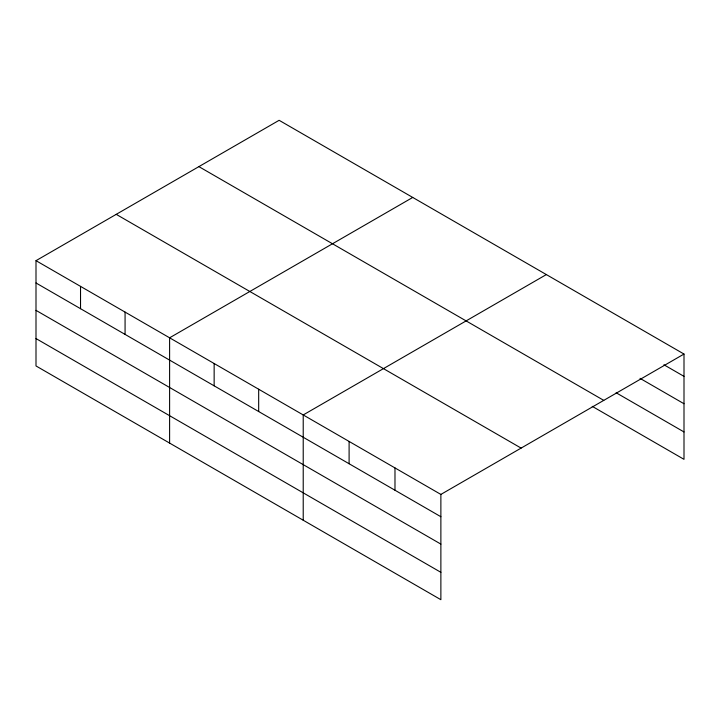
<?xml version="1.0" encoding="UTF-8"?>
<svg xmlns="http://www.w3.org/2000/svg" width="720" height="720" viewBox="0 0 720 720"><rect width="100%" height="100%" fill="white"/><g stroke="black" fill="none" stroke-linecap="round" stroke-linejoin="round"><path stroke-width="1.08" d="M440.874 544.104L440.874 494.424L36 260.667L36 365.949L440.874 599.697L440.874 544.104L36 310.356M592.227 406.341L684 459.333L684 354.051L279.126 120.303L36 260.667M412.731 197.442L169.605 337.806L169.605 443.088M546.345 274.581L303.219 414.945L303.219 520.218M440.874 494.424L684 354.051M663.921 364.77L684 376.362M640.026 378.351L684 403.74M616.131 392.76L684 431.946M198.891 166.626L603.765 400.374M116.235 214.353L521.109 448.101M36 282.978L440.874 516.726M36 338.562L440.874 572.319M394.983 467.928L394.983 490.239M349.101 441.441L349.101 463.743M258.678 389.232L258.678 411.543M214.146 363.519L214.146 385.83M125.073 312.093L125.073 334.404M80.532 286.38L80.532 308.691"/></g></svg>
